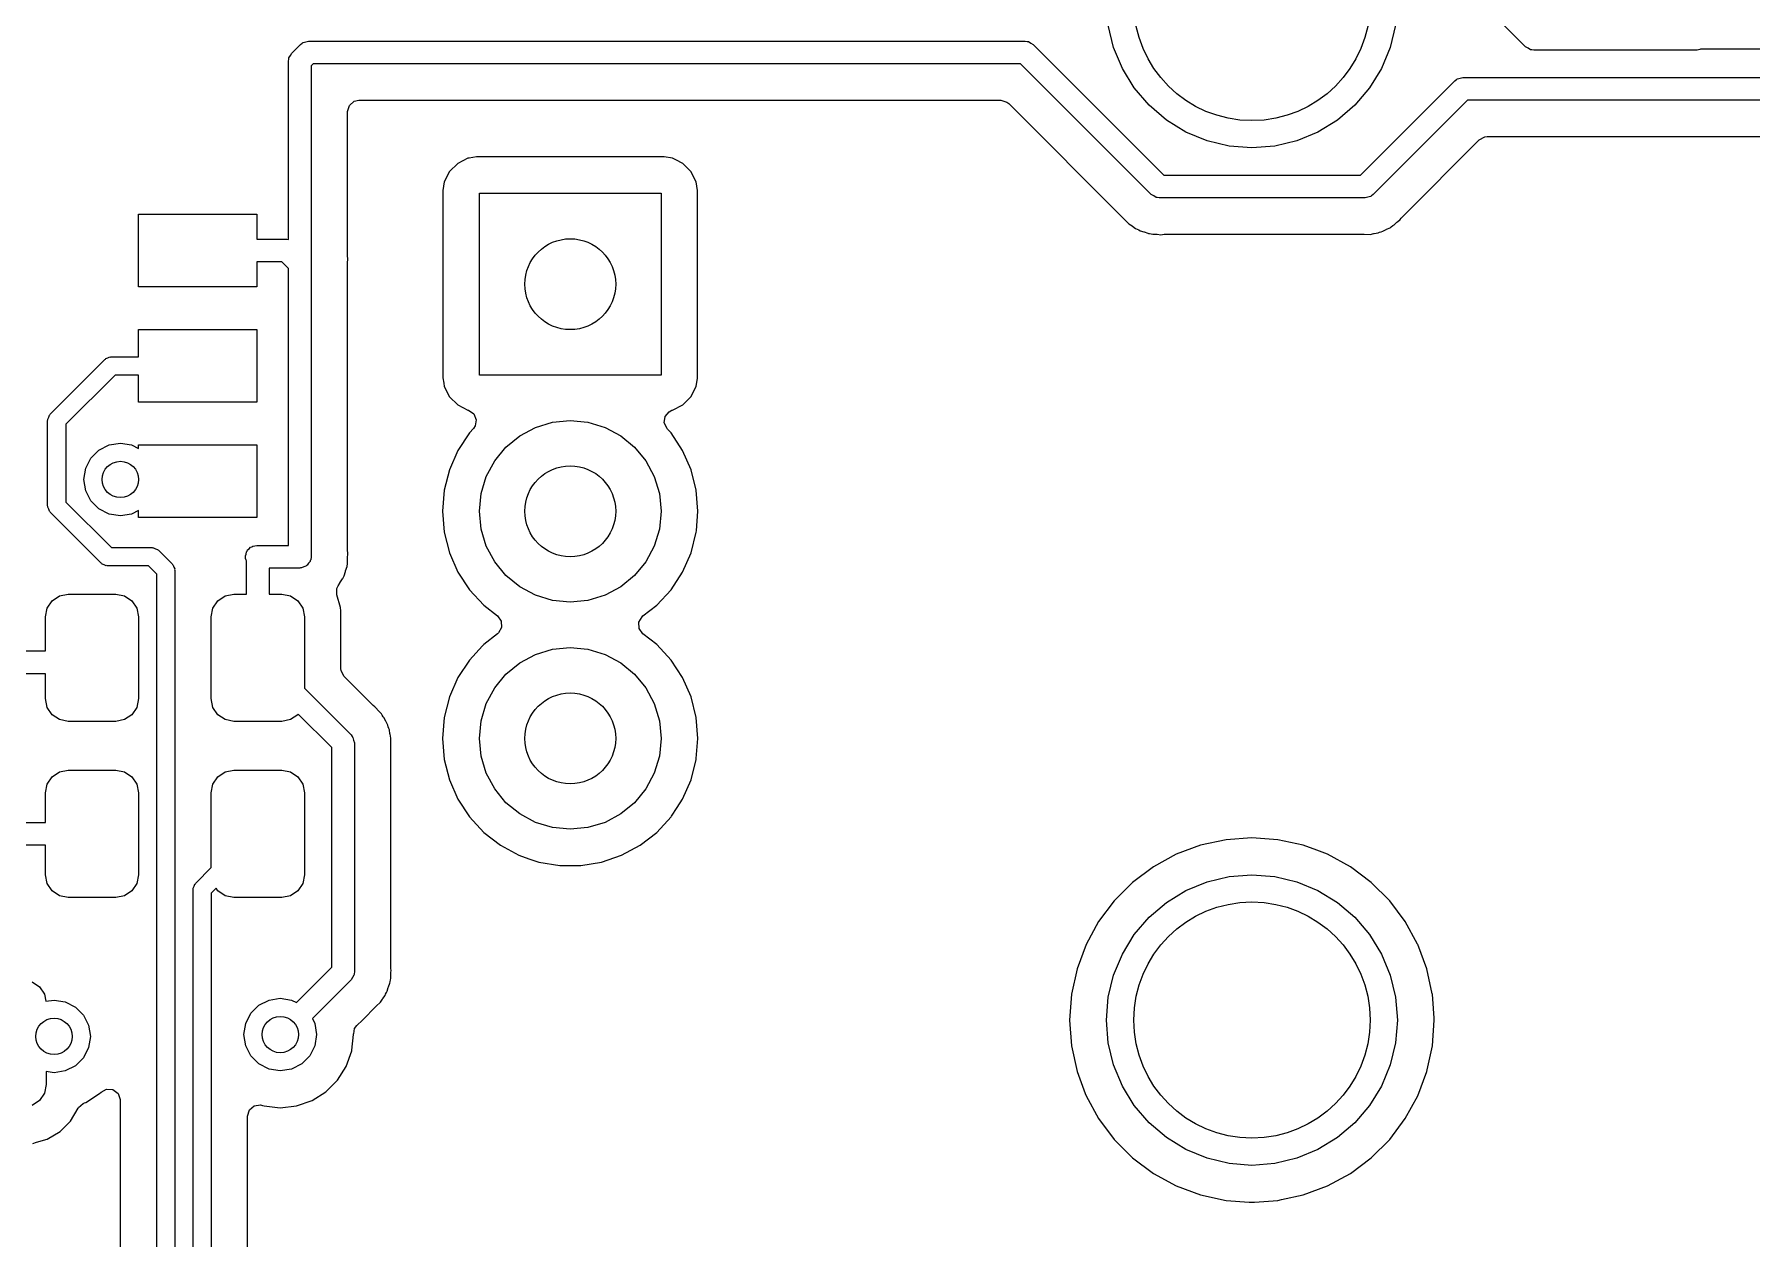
# Model space of a CAD drawing. Extents: x 0.71 to 7.56, y -5.16 to -0.79.
# Drawn here: x 2.14 to 2.884, y -1.654 to -1.132 of the extents above; entities that cross this region are included whole.
import ezdxf

# ---------------------------------------------------------------- set-up
doc = ezdxf.new("R2010")
doc.units = 0
doc.header["$MEASUREMENT"] = 0
doc.layers.add('BLACK', color=7, linetype='CONTINUOUS')

msp = doc.modelspace()

# ---------------------------------------------------------------- linework, layer by layer
at = {"layer": 'BLACK', "linetype": 'CONTINUOUS'}
for p, q in [((2.78589, -1.13734), (2.73963, -1.09108)), ((2.60741, -1.13758), (2.60511, -1.12796)), ((2.72954, -1.12796), (2.72723, -1.13758)), ((2.25144, -1.14002), (2.25518, -1.13628)), ((2.25518, -1.13628), (2.25589, -1.13576)), ((2.25589, -1.13576), (2.256, -1.13562)), ((2.256, -1.13562), (2.2561, -1.13559)), ((2.2561, -1.13559), (2.2563, -1.13544)), ((2.2563, -1.13544), (2.25749, -1.13519)), ((2.25749, -1.13519), (2.25866, -1.13484)), ((2.25866, -1.13484), (2.56911, -1.13484)), ((2.56911, -1.13484), (2.56998, -1.13497)), ((2.56998, -1.13497), (2.57016, -1.13495)), ((2.57016, -1.13495), (2.57025, -1.13501)), ((2.57025, -1.13501), (2.5705, -1.13504)), ((2.5705, -1.13504), (2.57152, -1.1357)), ((2.57152, -1.1357), (2.57259, -1.13628)), ((2.57259, -1.13628), (2.62922, -1.19291)), ((2.6112, -1.14671), (2.60741, -1.13758)), ((2.72723, -1.13758), (2.72345, -1.14671)), ((2.78696, -1.13792), (2.78589, -1.13734)), ((2.78798, -1.13858), (2.78696, -1.13792)), ((2.25, -1.1435), (2.25013, -1.14263)), ((2.25, -1.22078), (2.25, -1.1435)), ((2.25011, -1.14246), (2.25016, -1.14236)), ((2.25013, -1.14263), (2.25011, -1.14246)), ((2.25016, -1.14236), (2.2502, -1.14212)), ((2.2502, -1.14212), (2.25086, -1.14109)), ((2.25086, -1.14109), (2.25144, -1.14002)), ((2.2607, -1.14469), (2.25984, -1.14554)), ((2.25984, -1.14554), (2.25984, -1.35276)), ((2.56707, -1.14469), (2.2607, -1.14469)), ((2.6237, -1.20131), (2.56707, -1.14469)), ((2.78823, -1.13862), (2.78798, -1.13858)), ((2.78832, -1.13867), (2.78823, -1.13862)), ((2.7885, -1.13865), (2.78832, -1.13867)), ((2.78937, -1.13878), (2.7885, -1.13865)), ((2.86021, -1.13878), (2.78937, -1.13878)), ((2.86138, -1.13844), (2.86021, -1.13878)), ((2.86161, -1.13839), (2.86138, -1.13844)), ((3.23773, -1.13839), (2.86161, -1.13839)), ((2.61636, -1.15514), (2.6112, -1.14671)), ((2.7143, -1.19291), (2.75518, -1.15203)), ((2.72345, -1.14671), (2.71828, -1.15514)), ((2.75518, -1.15203), (2.75589, -1.15151)), ((2.75589, -1.15151), (2.756, -1.15137)), ((2.756, -1.15137), (2.7561, -1.15134)), ((2.7561, -1.15134), (2.7563, -1.15119)), ((2.7563, -1.15119), (2.75749, -1.15093)), ((2.75749, -1.15093), (2.75866, -1.15059)), ((2.75866, -1.15059), (3.04528, -1.15059)), ((2.62278, -1.16265), (2.61636, -1.15514)), ((2.71828, -1.15514), (2.71186, -1.16265)), ((2.7607, -1.16043), (2.71982, -1.20131)), ((3.04035, -1.16043), (2.7607, -1.16043)), ((2.27561, -1.16533), (2.27639, -1.1627)), ((2.27561, -1.22823), (2.27561, -1.16533)), ((2.27639, -1.1627), (2.27846, -1.16089)), ((2.27846, -1.16089), (2.28049, -1.16045)), ((2.28049, -1.16045), (2.55852, -1.16045)), ((2.55852, -1.16045), (2.56116, -1.16123)), ((2.56116, -1.16123), (2.56197, -1.16188)), ((2.56197, -1.16188), (2.6123, -1.21221)), ((2.6303, -1.16907), (2.62278, -1.16265)), ((2.71186, -1.16265), (2.70435, -1.16907)), ((2.63872, -1.17424), (2.6303, -1.16907)), ((2.64786, -1.17802), (2.63872, -1.17424)), ((2.69592, -1.17424), (2.68679, -1.17802)), ((2.70435, -1.16907), (2.69592, -1.17424)), ((2.65747, -1.18033), (2.64786, -1.17802)), ((2.66732, -1.1811), (2.65747, -1.18033)), ((2.67718, -1.18033), (2.66732, -1.1811)), ((2.68679, -1.17802), (2.67718, -1.18033)), ((2.73251, -1.21092), (2.7658, -1.17763)), ((2.7658, -1.17763), (2.76822, -1.17631)), ((2.76822, -1.17631), (2.76925, -1.1762)), ((2.76925, -1.1762), (2.93228, -1.1762)), ((2.32329, -1.18787), (2.31976, -1.1914)), ((2.32774, -1.1856), (2.32329, -1.18787)), ((2.32329, -1.18787), (2.32329, -1.18787)), ((2.32329, -1.18787), (2.32329, -1.18787)), ((2.32825, -1.18552), (2.32774, -1.1856)), ((2.33144, -1.18502), (2.32825, -1.18552)), ((2.41266, -1.18502), (2.33144, -1.18502)), ((2.41635, -1.1856), (2.41266, -1.18502)), ((2.41778, -1.18633), (2.41635, -1.1856)), ((2.4208, -1.18787), (2.41778, -1.18633)), ((2.42433, -1.1914), (2.4208, -1.18787)), ((2.4208, -1.18787), (2.4208, -1.18787)), ((2.4208, -1.18787), (2.4208, -1.18787)), ((2.31749, -1.19585), (2.31691, -1.19955)), ((2.31976, -1.1914), (2.31749, -1.19585)), ((2.31976, -1.1914), (2.31976, -1.1914)), ((2.4266, -1.19585), (2.42433, -1.1914)), ((2.42433, -1.1914), (2.42433, -1.1914)), ((2.42433, -1.1914), (2.42433, -1.1914)), ((2.42719, -1.19955), (2.4266, -1.19585)), ((2.62922, -1.19291), (2.7143, -1.19291)), ((2.31691, -1.19955), (2.31691, -1.28077)), ((2.33268, -1.27953), (2.33268, -1.20079)), ((2.33268, -1.20079), (2.41142, -1.20079)), ((2.41142, -1.20079), (2.41142, -1.27953)), ((2.42719, -1.28077), (2.42719, -1.19955)), ((2.62477, -1.2019), (2.6237, -1.20131)), ((2.6258, -1.20256), (2.62477, -1.2019)), ((2.62604, -1.20259), (2.6258, -1.20256)), ((2.62614, -1.20264), (2.62604, -1.20259)), ((2.62631, -1.20263), (2.62614, -1.20264)), ((2.62718, -1.20276), (2.62631, -1.20263)), ((2.71634, -1.20276), (2.62718, -1.20276)), ((2.71751, -1.20241), (2.71634, -1.20276)), ((2.7187, -1.20215), (2.71751, -1.20241)), ((2.7189, -1.202), (2.7187, -1.20215)), ((2.719, -1.20197), (2.7189, -1.202)), ((2.71911, -1.20184), (2.719, -1.20197)), ((2.71982, -1.20131), (2.71911, -1.20184)), ((2.18504, -1.24134), (2.18504, -1.20984)), ((2.18504, -1.20984), (2.23622, -1.20984)), ((2.23622, -1.20984), (2.23622, -1.22067)), ((2.6123, -1.21221), (2.614, -1.21403)), ((2.73031, -1.21313), (2.7316, -1.21209)), ((2.7316, -1.21209), (2.73198, -1.21155)), ((2.73198, -1.21155), (2.73251, -1.21092)), ((2.614, -1.21403), (2.61542, -1.2149)), ((2.61542, -1.2149), (2.61563, -1.21504)), ((2.61563, -1.21504), (2.61695, -1.21604)), ((2.61695, -1.21604), (2.61756, -1.21628)), ((2.61756, -1.21628), (2.6183, -1.21665)), ((2.6183, -1.21665), (2.61886, -1.21699)), ((2.61886, -1.21699), (2.61886, -1.21699)), ((2.61886, -1.21699), (2.61886, -1.21699)), ((2.61886, -1.21699), (2.62046, -1.21744)), ((2.62046, -1.21744), (2.6207, -1.21752)), ((2.6207, -1.21752), (2.62224, -1.21812)), ((2.62224, -1.21812), (2.62246, -1.21815)), ((2.62246, -1.21815), (2.62289, -1.21819)), ((2.62289, -1.21819), (2.62371, -1.21835)), ((2.62371, -1.21835), (2.62434, -1.21852)), ((2.62434, -1.21852), (2.626, -1.21852)), ((2.626, -1.21852), (2.62625, -1.21854)), ((2.62625, -1.21854), (2.6279, -1.21871)), ((2.6279, -1.21871), (2.62854, -1.21859)), ((2.62854, -1.21859), (2.62937, -1.21852)), ((2.62937, -1.21852), (2.71598, -1.21852)), ((2.71598, -1.21852), (2.71847, -1.21861)), ((2.71847, -1.21861), (2.72009, -1.21822)), ((2.72009, -1.21822), (2.72033, -1.21817)), ((2.72033, -1.21817), (2.72197, -1.21794)), ((2.72197, -1.21794), (2.72257, -1.21768)), ((2.72257, -1.21768), (2.72336, -1.21742)), ((2.72336, -1.21742), (2.724, -1.21726)), ((2.724, -1.21726), (2.72545, -1.21645)), ((2.72545, -1.21645), (2.72567, -1.21634)), ((2.72567, -1.21634), (2.72719, -1.21568)), ((2.72719, -1.21568), (2.7277, -1.21526)), ((2.7277, -1.21526), (2.72839, -1.2148)), ((2.72839, -1.2148), (2.72896, -1.21447)), ((2.72896, -1.21447), (2.73013, -1.2133)), ((2.73013, -1.2133), (2.73031, -1.21313)), ((2.23622, -1.22067), (2.24921, -1.22067)), ((2.24921, -1.22067), (2.25, -1.22078)), ((2.24717, -1.23051), (2.23622, -1.23051)), ((2.23622, -1.23051), (2.23622, -1.24134)), ((2.25, -1.23334), (2.24717, -1.23051)), ((2.25, -1.35276), (2.25, -1.23334)), ((2.27568, -1.22883), (2.27561, -1.22823)), ((2.27561, -1.23165), (2.27563, -1.23105)), ((2.27561, -1.35564), (2.27561, -1.23165)), ((2.27563, -1.23105), (2.2757, -1.22916)), ((2.2757, -1.22916), (2.27566, -1.22883)), ((2.27566, -1.22883), (2.27568, -1.22883)), ((2.2757, -1.22916), (2.2757, -1.22916)), ((2.2757, -1.22916), (2.2757, -1.22916)), ((2.23622, -1.24134), (2.18504, -1.24134)), ((2.18504, -1.27165), (2.18504, -1.25984)), ((2.18504, -1.25984), (2.23622, -1.25984)), ((2.23622, -1.25984), (2.23622, -1.29134)), ((2.17179, -1.27212), (2.17261, -1.2717)), ((2.17261, -1.2717), (2.17293, -1.27175)), ((2.17293, -1.27175), (2.17323, -1.27165)), ((2.17323, -1.27165), (2.18504, -1.27165)), ((2.14682, -1.29643), (2.17044, -1.27281)), ((2.17044, -1.27281), (2.17073, -1.27266)), ((2.17073, -1.27266), (2.17091, -1.27241)), ((2.17091, -1.27241), (2.17179, -1.27212)), ((2.17486, -1.27953), (2.15354, -1.30084)), ((2.18504, -1.27953), (2.17486, -1.27953)), ((2.18504, -1.29134), (2.18504, -1.27953)), ((2.31691, -1.28077), (2.31726, -1.28299)), ((2.31726, -1.28299), (2.31749, -1.28446)), ((2.31749, -1.28446), (2.31976, -1.28891)), ((2.41142, -1.27953), (2.33268, -1.27953)), ((2.42433, -1.28891), (2.4266, -1.28446)), ((2.4266, -1.28446), (2.42717, -1.28086)), ((2.4266, -1.28446), (2.4266, -1.28446)), ((2.4266, -1.28446), (2.4266, -1.28446)), ((2.42717, -1.28086), (2.42719, -1.28077)), ((2.23622, -1.29134), (2.18504, -1.29134)), ((2.31976, -1.28891), (2.31976, -1.28891)), ((2.31976, -1.28891), (2.31976, -1.28891)), ((2.31976, -1.28891), (2.32329, -1.29244)), ((2.32329, -1.29244), (2.32329, -1.29244)), ((2.32329, -1.29244), (2.32329, -1.29244)), ((2.32329, -1.29244), (2.32774, -1.29471)), ((2.41635, -1.29471), (2.4208, -1.29244)), ((2.4208, -1.29244), (2.42433, -1.28891)), ((2.14567, -1.29921), (2.14577, -1.29891)), ((2.14567, -1.33622), (2.14567, -1.29921)), ((2.14572, -1.2986), (2.14614, -1.29778)), ((2.14577, -1.29891), (2.14572, -1.2986)), ((2.14614, -1.29778), (2.14642, -1.2969)), ((2.14642, -1.2969), (2.14668, -1.29671)), ((2.14668, -1.29671), (2.14682, -1.29643)), ((2.15354, -1.30084), (2.15354, -1.33459)), ((2.32774, -1.29471), (2.32774, -1.29471)), ((2.32774, -1.29471), (2.32801, -1.2948)), ((2.32801, -1.2948), (2.33028, -1.29635)), ((2.33088, -1.30159), (2.33009, -1.30275)), ((2.33028, -1.29635), (2.33135, -1.29888)), ((2.33135, -1.29888), (2.33088, -1.30159)), ((2.35698, -1.30221), (2.36437, -1.29997)), ((2.36437, -1.29997), (2.37205, -1.29921)), ((2.37205, -1.29921), (2.37973, -1.29997)), ((2.37973, -1.29997), (2.38711, -1.30221)), ((2.41278, -1.30028), (2.41309, -1.29755)), ((2.414, -1.30275), (2.41278, -1.30028)), ((2.41309, -1.29755), (2.41483, -1.29541)), ((2.41483, -1.29541), (2.41608, -1.2948)), ((2.41608, -1.2948), (2.41635, -1.29471)), ((2.41635, -1.29471), (2.41635, -1.29471)), ((2.1723, -1.30983), (2.17717, -1.30906)), ((2.17717, -1.30906), (2.18203, -1.30983)), ((2.32839, -1.3046), (2.32339, -1.31225)), ((2.33009, -1.30275), (2.32839, -1.3046)), ((2.34421, -1.31074), (2.35017, -1.30585)), ((2.35017, -1.30585), (2.35698, -1.30221)), ((2.38711, -1.30221), (2.39392, -1.30585)), ((2.39392, -1.30585), (2.39989, -1.31074)), ((2.41424, -1.30301), (2.414, -1.30275)), ((2.41571, -1.3046), (2.41424, -1.30301)), ((2.42071, -1.31225), (2.41571, -1.3046)), ((2.41571, -1.3046), (2.41571, -1.3046)), ((2.16219, -1.31994), (2.16442, -1.31555)), ((2.16442, -1.31555), (2.16791, -1.31206)), ((2.16791, -1.31206), (2.1723, -1.30983)), ((2.18203, -1.30983), (2.18504, -1.31136)), ((2.18504, -1.31136), (2.18504, -1.30984)), ((2.18504, -1.30984), (2.23622, -1.30984)), ((2.23622, -1.30984), (2.23622, -1.34134)), ((2.32339, -1.31225), (2.31972, -1.32062)), ((2.33931, -1.31671), (2.34421, -1.31074)), ((2.39989, -1.31074), (2.40478, -1.31671)), ((2.42438, -1.32062), (2.42071, -1.31225)), ((2.16142, -1.3248), (2.16219, -1.31994)), ((2.31972, -1.32062), (2.31748, -1.32948)), ((2.33343, -1.3309), (2.33567, -1.32352)), ((2.33567, -1.32352), (2.33931, -1.31671)), ((2.40478, -1.31671), (2.40842, -1.32352)), ((2.40842, -1.32352), (2.41066, -1.3309)), ((2.42662, -1.32948), (2.42438, -1.32062)), ((2.16219, -1.32967), (2.16142, -1.3248)), ((2.16442, -1.33406), (2.16219, -1.32967)), ((2.31747, -1.32948), (2.31672, -1.33858)), ((2.31748, -1.32948), (2.31747, -1.32948)), ((2.33268, -1.33858), (2.33343, -1.3309)), ((2.41066, -1.3309), (2.41142, -1.33858)), ((2.42737, -1.33858), (2.42662, -1.32948)), ((2.42662, -1.32948), (2.42662, -1.32948)), ((2.14577, -1.33652), (2.14567, -1.33622)), ((2.14572, -1.33683), (2.14577, -1.33652)), ((2.14614, -1.33766), (2.14572, -1.33683)), ((2.14642, -1.33853), (2.14614, -1.33766)), ((2.14668, -1.33872), (2.14642, -1.33853)), ((2.14682, -1.339), (2.14668, -1.33872)), ((2.15354, -1.33459), (2.17329, -1.35433)), ((2.16791, -1.33754), (2.16442, -1.33406)), ((2.1723, -1.33978), (2.16791, -1.33754)), ((2.18504, -1.33825), (2.18203, -1.33978)), ((2.18504, -1.34134), (2.18504, -1.33825)), ((2.31672, -1.33858), (2.31672, -1.33858)), ((2.31672, -1.33858), (2.31747, -1.34769)), ((2.33343, -1.34626), (2.33268, -1.33858)), ((2.41142, -1.33858), (2.41066, -1.34626)), ((2.42668, -1.34698), (2.42737, -1.33858)), ((2.42737, -1.33858), (2.42737, -1.33858)), ((2.16887, -1.36105), (2.14682, -1.339)), ((2.17717, -1.34055), (2.1723, -1.33978)), ((2.18203, -1.33978), (2.17717, -1.34055)), ((2.23622, -1.34134), (2.18504, -1.34134)), ((2.33567, -1.35365), (2.33343, -1.34626)), ((2.41066, -1.34626), (2.40842, -1.35365)), ((2.23407, -1.35398), (2.2345, -1.35366)), ((2.2345, -1.35366), (2.23538, -1.35359)), ((2.23538, -1.35359), (2.23622, -1.35335)), ((2.23622, -1.35335), (2.25, -1.35335)), ((2.25, -1.35335), (2.25, -1.35276)), ((2.25984, -1.35276), (2.25984, -1.35827)), ((2.31747, -1.34769), (2.31748, -1.34769)), ((2.31748, -1.34769), (2.31972, -1.35655)), ((2.33931, -1.36046), (2.33567, -1.35365)), ((2.40842, -1.35365), (2.40478, -1.36046)), ((2.42438, -1.35655), (2.42662, -1.34769)), ((2.42662, -1.34769), (2.42668, -1.34698)), ((2.16915, -1.3612), (2.16887, -1.36105)), ((2.16934, -1.36145), (2.16915, -1.3612)), ((2.17329, -1.35433), (2.19094, -1.35433)), ((2.19094, -1.35433), (2.19125, -1.35443)), ((2.19125, -1.35443), (2.19156, -1.35438)), ((2.19156, -1.35438), (2.19238, -1.3548)), ((2.19238, -1.3548), (2.19326, -1.35508)), ((2.19326, -1.35508), (2.19345, -1.35534)), ((2.19345, -1.35534), (2.19373, -1.35548)), ((2.19373, -1.35548), (2.19963, -1.36139)), ((2.23131, -1.35792), (2.23162, -1.35709)), ((2.23143, -1.35844), (2.23131, -1.35792)), ((2.23135, -1.35897), (2.23143, -1.35844)), ((2.23171, -1.35977), (2.23135, -1.35897)), ((2.23162, -1.35709), (2.23174, -1.35622)), ((2.23179, -1.36012), (2.23171, -1.35977)), ((2.23174, -1.35622), (2.23209, -1.35582)), ((2.23179, -1.37451), (2.23179, -1.36012)), ((2.23209, -1.35582), (2.23228, -1.35532)), ((2.23228, -1.35532), (2.23298, -1.35479)), ((2.23298, -1.35479), (2.23356, -1.35413)), ((2.23356, -1.35413), (2.23407, -1.35398)), ((2.25871, -1.3611), (2.25814, -1.36199)), ((2.2594, -1.36031), (2.25871, -1.3611)), ((2.25945, -1.35996), (2.2594, -1.36031)), ((2.25964, -1.35965), (2.25945, -1.35996)), ((2.25984, -1.35827), (2.25964, -1.35965)), ((2.27555, -1.36132), (2.27561, -1.36111)), ((2.27571, -1.35663), (2.27561, -1.35564)), ((2.27561, -1.35906), (2.27562, -1.35889)), ((2.27561, -1.36111), (2.27561, -1.35906)), ((2.27562, -1.35889), (2.27576, -1.35684)), ((2.27576, -1.35684), (2.27571, -1.35663)), ((2.27576, -1.35684), (2.27576, -1.35684)), ((2.31972, -1.35655), (2.32339, -1.36492)), ((2.34421, -1.36642), (2.33931, -1.36046)), ((2.40478, -1.36046), (2.39989, -1.36642)), ((2.42071, -1.36492), (2.42438, -1.35655)), ((2.17022, -1.36174), (2.16934, -1.36145)), ((2.17104, -1.36216), (2.17022, -1.36174)), ((2.17135, -1.36211), (2.17104, -1.36216)), ((2.17166, -1.3622), (2.17135, -1.36211)), ((2.18931, -1.3622), (2.17166, -1.3622)), ((2.19291, -1.3658), (2.18931, -1.3622)), ((2.19291, -1.69944), (2.19291, -1.3658)), ((2.19963, -1.36139), (2.19978, -1.36167)), ((2.19978, -1.36167), (2.20004, -1.36186)), ((2.20004, -1.36186), (2.20032, -1.36274)), ((2.20032, -1.36274), (2.20074, -1.36356)), ((2.20074, -1.36356), (2.20069, -1.36387)), ((2.20069, -1.36387), (2.20079, -1.36417)), ((2.20079, -1.36417), (2.20079, -1.69781)), ((2.25492, -1.36319), (2.24163, -1.36319)), ((2.24163, -1.36319), (2.24163, -1.37451)), ((2.25527, -1.36309), (2.25492, -1.36319)), ((2.25562, -1.36314), (2.25527, -1.36309)), ((2.25658, -1.3627), (2.25562, -1.36314)), ((2.25758, -1.36241), (2.25658, -1.3627)), ((2.25782, -1.36214), (2.25758, -1.36241)), ((2.25814, -1.36199), (2.25782, -1.36214)), ((2.27228, -1.36955), (2.27346, -1.36788)), ((2.27346, -1.36788), (2.27354, -1.36767)), ((2.27354, -1.36767), (2.27396, -1.36677)), ((2.27396, -1.36677), (2.27408, -1.36659)), ((2.27408, -1.36659), (2.27463, -1.36461)), ((2.27463, -1.36461), (2.27468, -1.36445)), ((2.27468, -1.36445), (2.27537, -1.36252)), ((2.27537, -1.36252), (2.27538, -1.3623)), ((2.27537, -1.36252), (2.27537, -1.36252)), ((2.27537, -1.36252), (2.27537, -1.36252)), ((2.27538, -1.3623), (2.27555, -1.36132)), ((2.32339, -1.36492), (2.32839, -1.37256)), ((2.35017, -1.37132), (2.34421, -1.36642)), ((2.39989, -1.36642), (2.39392, -1.37132)), ((2.41571, -1.37257), (2.42071, -1.36492)), ((2.14757, -1.37739), (2.15076, -1.37526)), ((2.15076, -1.37526), (2.15453, -1.37451)), ((2.15453, -1.37451), (2.1752, -1.37451)), ((2.1752, -1.37451), (2.17896, -1.37526)), ((2.17896, -1.37526), (2.18216, -1.37739)), ((2.21942, -1.37739), (2.22261, -1.37526)), ((2.22261, -1.37526), (2.22638, -1.37451)), ((2.22638, -1.37451), (2.23179, -1.37451)), ((2.24163, -1.37451), (2.24705, -1.37451)), ((2.24705, -1.37451), (2.25081, -1.37526)), ((2.25081, -1.37526), (2.25401, -1.37739)), ((2.27094, -1.37479), (2.27095, -1.37204)), ((2.27254, -1.38031), (2.27094, -1.37479)), ((2.27095, -1.37204), (2.27146, -1.3709)), ((2.27146, -1.3709), (2.27219, -1.36969)), ((2.27219, -1.36969), (2.27228, -1.36955)), ((2.32839, -1.37256), (2.32839, -1.37257)), ((2.32839, -1.37257), (2.32839, -1.37257)), ((2.32839, -1.37257), (2.33458, -1.37929)), ((2.35698, -1.37496), (2.35017, -1.37132)), ((2.36437, -1.3772), (2.35698, -1.37496)), ((2.38711, -1.37496), (2.37973, -1.3772)), ((2.39392, -1.37132), (2.38711, -1.37496)), ((2.40952, -1.37929), (2.41571, -1.37257)), ((2.14469, -1.38435), (2.14543, -1.38058)), ((2.14543, -1.38058), (2.14757, -1.37739)), ((2.18216, -1.37739), (2.18429, -1.38058)), ((2.18429, -1.38058), (2.18504, -1.38435)), ((2.21654, -1.38435), (2.21728, -1.38058)), ((2.21728, -1.38058), (2.21942, -1.37739)), ((2.25401, -1.37739), (2.25614, -1.38058)), ((2.25614, -1.38058), (2.25689, -1.38435)), ((2.27266, -1.38176), (2.27254, -1.38031)), ((2.27254, -1.38031), (2.27254, -1.38031)), ((2.27266, -1.40673), (2.27266, -1.38176)), ((2.33458, -1.37929), (2.33458, -1.37929)), ((2.33458, -1.37929), (2.33458, -1.37929)), ((2.33458, -1.37929), (2.34056, -1.38394)), ((2.37205, -1.37795), (2.36437, -1.3772)), ((2.37973, -1.3772), (2.37205, -1.37795)), ((2.40354, -1.38394), (2.40952, -1.37929)), ((2.14469, -1.39911), (2.14469, -1.38435)), ((2.18504, -1.38435), (2.18504, -1.41978)), ((2.21654, -1.41978), (2.21654, -1.38435)), ((2.25689, -1.38435), (2.25689, -1.41528)), ((2.34056, -1.38394), (2.34216, -1.38618)), ((2.34231, -1.38892), (2.34094, -1.39131)), ((2.34216, -1.38618), (2.34231, -1.38892)), ((2.40179, -1.38667), (2.40315, -1.38428)), ((2.40193, -1.38942), (2.40179, -1.38667)), ((2.40354, -1.39165), (2.40193, -1.38942)), ((2.40315, -1.38428), (2.40354, -1.38394)), ((2.33402, -1.3969), (2.32839, -1.40303)), ((2.33458, -1.3963), (2.33402, -1.3969)), ((2.34056, -1.39165), (2.33458, -1.3963)), ((2.33458, -1.3963), (2.33458, -1.3963)), ((2.33458, -1.3963), (2.33458, -1.3963)), ((2.33458, -1.3963), (2.33458, -1.3963)), ((2.34094, -1.39131), (2.34056, -1.39165)), ((2.35698, -1.40063), (2.36437, -1.39839)), ((2.36437, -1.39839), (2.37205, -1.39764)), ((2.37205, -1.39764), (2.37973, -1.39839)), ((2.37973, -1.39839), (2.38711, -1.40063)), ((2.40952, -1.3963), (2.40354, -1.39165)), ((2.41571, -1.40303), (2.40952, -1.3963)), ((2.12303, -1.39911), (2.14469, -1.39911)), ((2.32839, -1.40303), (2.32339, -1.41068)), ((2.34421, -1.40917), (2.35017, -1.40427)), ((2.35017, -1.40427), (2.35698, -1.40063)), ((2.38711, -1.40063), (2.39392, -1.40427)), ((2.39392, -1.40427), (2.39989, -1.40917)), ((2.42071, -1.41068), (2.41571, -1.40303)), ((2.41571, -1.40303), (2.41571, -1.40303)), ((2.41571, -1.40303), (2.41571, -1.40303)), ((2.14469, -1.40896), (2.12303, -1.40896)), ((2.14469, -1.41978), (2.14469, -1.40896)), ((2.27277, -1.40777), (2.27266, -1.40673)), ((2.27409, -1.41018), (2.27277, -1.40777)), ((2.2867, -1.4228), (2.27409, -1.41018)), ((2.32339, -1.41068), (2.31972, -1.41904)), ((2.33931, -1.41514), (2.34421, -1.40917)), ((2.39989, -1.40917), (2.40478, -1.41514)), ((2.42438, -1.41904), (2.42071, -1.41068)), ((2.14543, -1.42355), (2.14469, -1.41978)), ((2.18504, -1.41978), (2.18429, -1.42355)), ((2.21728, -1.42355), (2.21654, -1.41978)), ((2.25689, -1.41528), (2.2771, -1.4355)), ((2.31972, -1.41904), (2.31748, -1.4279)), ((2.33567, -1.42194), (2.33931, -1.41514)), ((2.40478, -1.41514), (2.40842, -1.42194)), ((2.42662, -1.4279), (2.42438, -1.41904)), ((2.14757, -1.42674), (2.14543, -1.42355)), ((2.15076, -1.42888), (2.14757, -1.42674)), ((2.18216, -1.42674), (2.17896, -1.42888)), ((2.18429, -1.42355), (2.18216, -1.42674)), ((2.21942, -1.42674), (2.21728, -1.42355)), ((2.22261, -1.42888), (2.21942, -1.42674)), ((2.25401, -1.42674), (2.25081, -1.42888)), ((2.25418, -1.42649), (2.25401, -1.42674)), ((2.2687, -1.44101), (2.25418, -1.42649)), ((2.28734, -1.42334), (2.2867, -1.4228)), ((2.28788, -1.42371), (2.28734, -1.42334)), ((2.28892, -1.425), (2.28788, -1.42371)), ((2.28909, -1.42519), (2.28892, -1.425)), ((2.29026, -1.42636), (2.28909, -1.42519)), ((2.29058, -1.42693), (2.29026, -1.42636)), ((2.29105, -1.42762), (2.29058, -1.42693)), ((2.29147, -1.42813), (2.29105, -1.42762)), ((2.29213, -1.42965), (2.29147, -1.42813)), ((2.31747, -1.4279), (2.31672, -1.43701)), ((2.31748, -1.4279), (2.31747, -1.4279)), ((2.33343, -1.42933), (2.33567, -1.42194)), ((2.40842, -1.42194), (2.41066, -1.42933)), ((2.42737, -1.43701), (2.42662, -1.4279)), ((2.42662, -1.4279), (2.42662, -1.4279)), ((2.15453, -1.42963), (2.15076, -1.42888)), ((2.1752, -1.42963), (2.15453, -1.42963)), ((2.17896, -1.42888), (2.1752, -1.42963)), ((2.22638, -1.42963), (2.22261, -1.42888)), ((2.24705, -1.42963), (2.22638, -1.42963)), ((2.25081, -1.42888), (2.24705, -1.42963)), ((2.2771, -1.4355), (2.27763, -1.4362)), ((2.29224, -1.42987), (2.29213, -1.42965)), ((2.29269, -1.43068), (2.29224, -1.42987)), ((2.29305, -1.43132), (2.29269, -1.43068)), ((2.2932, -1.43195), (2.29305, -1.43132)), ((2.29347, -1.43274), (2.2932, -1.43195)), ((2.29372, -1.43331), (2.29347, -1.43274)), ((2.29373, -1.43334), (2.29372, -1.43331)), ((2.29396, -1.43499), (2.29373, -1.43334)), ((2.294, -1.43523), (2.29396, -1.43499)), ((2.2944, -1.43684), (2.294, -1.43523)), ((2.33268, -1.43701), (2.33343, -1.42933)), ((2.41066, -1.42933), (2.41142, -1.43701)), ((2.2687, -1.53615), (2.2687, -1.44101)), ((2.27763, -1.4362), (2.27776, -1.43632)), ((2.27776, -1.43632), (2.27779, -1.43642)), ((2.27779, -1.43642), (2.27794, -1.43662)), ((2.27794, -1.43662), (2.2782, -1.43781)), ((2.2782, -1.43781), (2.27854, -1.43898)), ((2.27854, -1.43898), (2.27854, -1.53819)), ((2.29431, -1.43933), (2.29434, -1.4384)), ((2.29431, -1.536), (2.29431, -1.43933)), ((2.29434, -1.4384), (2.29439, -1.43701)), ((2.29439, -1.43701), (2.2944, -1.43684)), ((2.31672, -1.43701), (2.31672, -1.43701)), ((2.31672, -1.43701), (2.31747, -1.44611)), ((2.33343, -1.44469), (2.33268, -1.43701)), ((2.41142, -1.43701), (2.41066, -1.44469)), ((2.42665, -1.44571), (2.42737, -1.43701)), ((2.42737, -1.43701), (2.42737, -1.43701)), ((2.31747, -1.44611), (2.31748, -1.44611)), ((2.31748, -1.44611), (2.31972, -1.45497)), ((2.33567, -1.45207), (2.33343, -1.44469)), ((2.41066, -1.44469), (2.40842, -1.45207)), ((2.42438, -1.45497), (2.42662, -1.44611)), ((2.42662, -1.44611), (2.42665, -1.44571)), ((2.14469, -1.46063), (2.14543, -1.45686)), ((2.14543, -1.45686), (2.14757, -1.45367)), ((2.14757, -1.45367), (2.15076, -1.45154)), ((2.15076, -1.45154), (2.15453, -1.45079)), ((2.15453, -1.45079), (2.1752, -1.45079)), ((2.1752, -1.45079), (2.17896, -1.45154)), ((2.17896, -1.45154), (2.18216, -1.45367)), ((2.18216, -1.45367), (2.18429, -1.45686)), ((2.18429, -1.45686), (2.18504, -1.46063)), ((2.21654, -1.46063), (2.21728, -1.45686)), ((2.21728, -1.45686), (2.21942, -1.45367)), ((2.21942, -1.45367), (2.22261, -1.45154)), ((2.22261, -1.45154), (2.22638, -1.45079)), ((2.22638, -1.45079), (2.24705, -1.45079)), ((2.24705, -1.45079), (2.25081, -1.45154)), ((2.25081, -1.45154), (2.25401, -1.45367)), ((2.25401, -1.45367), (2.25614, -1.45686)), ((2.25614, -1.45686), (2.25689, -1.46063)), ((2.31972, -1.45497), (2.32339, -1.46334)), ((2.33931, -1.45888), (2.33567, -1.45207)), ((2.40842, -1.45207), (2.40478, -1.45888)), ((2.42071, -1.46334), (2.42438, -1.45497)), ((2.14469, -1.47343), (2.14469, -1.46063)), ((2.18504, -1.46063), (2.18504, -1.49606)), ((2.21654, -1.49296), (2.21654, -1.46063)), ((2.25689, -1.46063), (2.25689, -1.49606)), ((2.32339, -1.46334), (2.32839, -1.47099)), ((2.34421, -1.46485), (2.33931, -1.45888)), ((2.35017, -1.46974), (2.34421, -1.46485)), ((2.39989, -1.46485), (2.39392, -1.46974)), ((2.40478, -1.45888), (2.39989, -1.46485)), ((2.41836, -1.46694), (2.42071, -1.46334)), ((2.32839, -1.47099), (2.32839, -1.47099)), ((2.32839, -1.47099), (2.32839, -1.47099)), ((2.32839, -1.47099), (2.33458, -1.47771)), ((2.35698, -1.47338), (2.35017, -1.46974)), ((2.39392, -1.46974), (2.38711, -1.47338)), ((2.40952, -1.47771), (2.41571, -1.47099)), ((2.41571, -1.47099), (2.41592, -1.47066)), ((2.41592, -1.47066), (2.41836, -1.46694)), ((2.12303, -1.47343), (2.14469, -1.47343)), ((2.33458, -1.47771), (2.33458, -1.47771)), ((2.33458, -1.47771), (2.33458, -1.47771)), ((2.33458, -1.47771), (2.34179, -1.48333)), ((2.36437, -1.47562), (2.35698, -1.47338)), ((2.37205, -1.47638), (2.36437, -1.47562)), ((2.37973, -1.47562), (2.37205, -1.47638)), ((2.38711, -1.47338), (2.37973, -1.47562)), ((2.40231, -1.48333), (2.40952, -1.47771)), ((2.66732, -1.48009), (2.65609, -1.4809)), ((2.67856, -1.4809), (2.66732, -1.48009)), ((2.66732, -1.48009), (2.66732, -1.48009)), ((2.14469, -1.48327), (2.12303, -1.48327)), ((2.14469, -1.49606), (2.14469, -1.48327)), ((2.34179, -1.48333), (2.34179, -1.48333)), ((2.34179, -1.48333), (2.34179, -1.48333)), ((2.34179, -1.48333), (2.34982, -1.48767)), ((2.34982, -1.48767), (2.35413, -1.48915)), ((2.38563, -1.49064), (2.39427, -1.48767)), ((2.39427, -1.48767), (2.40231, -1.48333)), ((2.63452, -1.48723), (2.62463, -1.49263)), ((2.64508, -1.48329), (2.63452, -1.48723)), ((2.65609, -1.4809), (2.64508, -1.48329)), ((2.68957, -1.48329), (2.67856, -1.4809)), ((2.69548, -1.4855), (2.68957, -1.48329)), ((2.68957, -1.48329), (2.68957, -1.48329)), ((2.68957, -1.48329), (2.68957, -1.48329)), ((2.70012, -1.48723), (2.69548, -1.4855)), ((2.71001, -1.49263), (2.70012, -1.48723)), ((2.70012, -1.48723), (2.70012, -1.48723)), ((2.20981, -1.49968), (2.21654, -1.49296)), ((2.35413, -1.48915), (2.35847, -1.49064)), ((2.35847, -1.49064), (2.35847, -1.49064)), ((2.35847, -1.49064), (2.35847, -1.49064)), ((2.35847, -1.49064), (2.36748, -1.49215)), ((2.36748, -1.49215), (2.36748, -1.49215)), ((2.36748, -1.49215), (2.37662, -1.49215)), ((2.37662, -1.49215), (2.38563, -1.49064)), ((2.37662, -1.49215), (2.37662, -1.49215)), ((2.62463, -1.49263), (2.61561, -1.49938)), ((2.62463, -1.49263), (2.62463, -1.49263)), ((2.71903, -1.49938), (2.71001, -1.49263)), ((2.71001, -1.49263), (2.71001, -1.49263)), ((2.14543, -1.49983), (2.14469, -1.49606)), ((2.14757, -1.50302), (2.14543, -1.49983)), ((2.18429, -1.49983), (2.18216, -1.50302)), ((2.18504, -1.49606), (2.18429, -1.49983)), ((2.20866, -1.50246), (2.20876, -1.50216)), ((2.20866, -1.69291), (2.20866, -1.50246)), ((2.20871, -1.50184), (2.20913, -1.50102)), ((2.20876, -1.50216), (2.20871, -1.50184)), ((2.20913, -1.50102), (2.20941, -1.50015)), ((2.20941, -1.50015), (2.20967, -1.49996)), ((2.20967, -1.49996), (2.20981, -1.49968)), ((2.21869, -1.50194), (2.21654, -1.50409)), ((2.21942, -1.50302), (2.21869, -1.50194)), ((2.25614, -1.49983), (2.25401, -1.50302)), ((2.25689, -1.49606), (2.25614, -1.49983)), ((2.61561, -1.49938), (2.60765, -1.50735)), ((2.61561, -1.49938), (2.61561, -1.49938)), ((2.63872, -1.50293), (2.64786, -1.49915)), ((2.64786, -1.49915), (2.65747, -1.49684)), ((2.65747, -1.49684), (2.66732, -1.49606)), ((2.66732, -1.49606), (2.67718, -1.49684)), ((2.67718, -1.49684), (2.68679, -1.49915)), ((2.68679, -1.49915), (2.69592, -1.50293)), ((2.727, -1.50735), (2.71903, -1.49938)), ((2.71903, -1.49938), (2.71903, -1.49938)), ((2.15076, -1.50516), (2.14757, -1.50302)), ((2.15453, -1.50591), (2.15076, -1.50516)), ((2.1752, -1.50591), (2.15453, -1.50591)), ((2.17896, -1.50516), (2.1752, -1.50591)), ((2.18216, -1.50302), (2.17896, -1.50516)), ((2.21654, -1.50409), (2.21654, -1.69128)), ((2.22261, -1.50516), (2.21942, -1.50302)), ((2.22638, -1.50591), (2.22261, -1.50516)), ((2.24705, -1.50591), (2.22638, -1.50591)), ((2.25081, -1.50516), (2.24705, -1.50591)), ((2.25401, -1.50302), (2.25081, -1.50516)), ((2.60765, -1.50735), (2.6009, -1.51637)), ((2.60765, -1.50735), (2.60765, -1.50735)), ((2.62278, -1.51451), (2.6303, -1.50809)), ((2.6303, -1.50809), (2.63872, -1.50293)), ((2.69592, -1.50293), (2.70435, -1.50809)), ((2.70435, -1.50809), (2.71186, -1.51451)), ((2.73375, -1.51637), (2.727, -1.50735)), ((2.727, -1.50735), (2.727, -1.50735)), ((2.6009, -1.51637), (2.5955, -1.52625)), ((2.6009, -1.51637), (2.6009, -1.51637)), ((2.61636, -1.52203), (2.62278, -1.51451)), ((2.71186, -1.51451), (2.71828, -1.52203)), ((2.73909, -1.52615), (2.73375, -1.51637)), ((2.73375, -1.51637), (2.73375, -1.51637)), ((2.6112, -1.53046), (2.61636, -1.52203)), ((2.71828, -1.52203), (2.72345, -1.53046)), ((2.5955, -1.52625), (2.59156, -1.53681)), ((2.60741, -1.53959), (2.6112, -1.53046)), ((2.72345, -1.53046), (2.72723, -1.53959)), ((2.73915, -1.52625), (2.73909, -1.52615)), ((2.74309, -1.53681), (2.73915, -1.52625)), ((2.25341, -1.55144), (2.2687, -1.53615)), ((2.27834, -1.53958), (2.27769, -1.5406)), ((2.27838, -1.53933), (2.27834, -1.53958)), ((2.27843, -1.53924), (2.27838, -1.53933)), ((2.27854, -1.53819), (2.27842, -1.53906)), ((2.27842, -1.53906), (2.27843, -1.53924)), ((2.29438, -1.53683), (2.29431, -1.536)), ((2.29431, -1.53937), (2.29432, -1.53913)), ((2.29431, -1.54103), (2.29431, -1.53937)), ((2.29432, -1.53913), (2.29438, -1.53861)), ((2.29449, -1.53748), (2.29438, -1.53683)), ((2.29438, -1.53861), (2.29449, -1.53748)), ((2.59156, -1.53681), (2.58917, -1.54782)), ((2.60511, -1.5492), (2.60741, -1.53959)), ((2.72723, -1.53959), (2.72954, -1.5492)), ((2.74545, -1.54767), (2.74309, -1.53681)), ((2.74309, -1.53681), (2.74309, -1.53681)), ((2.74309, -1.53681), (2.74309, -1.53681)), ((2.139, -1.54248), (2.1422, -1.54462)), ((2.1422, -1.54462), (2.14433, -1.54781)), ((2.2771, -1.54167), (2.26037, -1.5584)), ((2.27769, -1.5406), (2.2771, -1.54167)), ((2.29207, -1.54781), (2.29244, -1.54707)), ((2.29244, -1.54707), (2.29278, -1.54651)), ((2.29278, -1.54651), (2.29322, -1.54491)), ((2.29322, -1.54491), (2.2933, -1.54468)), ((2.2933, -1.54468), (2.29391, -1.54313)), ((2.29391, -1.54313), (2.29398, -1.54248)), ((2.29398, -1.54248), (2.29413, -1.54166)), ((2.29413, -1.54166), (2.29431, -1.54103)), ((2.14433, -1.54781), (2.14495, -1.55094)), ((2.14495, -1.55094), (2.14843, -1.55039)), ((2.14843, -1.55039), (2.15329, -1.55116)), ((2.15329, -1.55116), (2.15768, -1.5534)), ((2.15768, -1.5534), (2.16117, -1.55689)), ((2.23372, -1.5561), (2.2372, -1.55261)), ((2.2372, -1.55261), (2.24159, -1.55038)), ((2.24159, -1.55038), (2.24646, -1.54961)), ((2.24646, -1.54961), (2.25132, -1.55038)), ((2.25132, -1.55038), (2.25341, -1.55144)), ((2.28201, -1.55906), (2.288, -1.55307)), ((2.288, -1.55307), (2.28982, -1.55137)), ((2.28982, -1.55137), (2.29068, -1.54995)), ((2.29068, -1.54995), (2.29082, -1.54975)), ((2.29082, -1.54975), (2.29183, -1.54842)), ((2.29183, -1.54842), (2.29207, -1.54781)), ((2.58917, -1.54782), (2.58836, -1.55906)), ((2.60433, -1.55906), (2.60511, -1.5492)), ((2.72954, -1.5492), (2.73031, -1.55906)), ((2.74548, -1.54782), (2.74545, -1.54767)), ((2.74593, -1.5541), (2.74548, -1.54782)), ((2.74623, -1.55826), (2.74593, -1.5541)), ((2.16117, -1.55689), (2.1634, -1.56128)), ((2.1634, -1.56128), (2.16417, -1.56614)), ((2.23071, -1.56535), (2.23148, -1.56049)), ((2.23148, -1.56049), (2.23372, -1.5561)), ((2.26037, -1.5584), (2.26143, -1.56049)), ((2.26143, -1.56049), (2.2622, -1.56535)), ((2.27866, -1.56277), (2.27959, -1.56148)), ((2.27959, -1.56148), (2.28201, -1.55906)), ((2.58836, -1.55906), (2.58836, -1.55906)), ((2.58836, -1.55906), (2.58917, -1.57029)), ((2.60511, -1.56891), (2.60433, -1.55906)), ((2.73031, -1.55906), (2.72954, -1.56891)), ((2.74548, -1.57029), (2.74628, -1.55906)), ((2.74628, -1.55906), (2.74623, -1.55826)), ((2.16417, -1.56614), (2.1634, -1.57101)), ((2.23148, -1.57022), (2.23071, -1.56535)), ((2.2622, -1.56535), (2.26143, -1.57022)), ((2.27741, -1.57208), (2.27817, -1.56535)), ((2.27817, -1.56535), (2.27817, -1.56508)), ((2.27817, -1.56508), (2.27826, -1.56508)), ((2.27826, -1.56508), (2.27866, -1.56277)), ((2.60741, -1.57852), (2.60511, -1.56891)), ((2.72954, -1.56891), (2.72723, -1.57852)), ((2.16117, -1.5754), (2.15768, -1.57888)), ((2.1634, -1.57101), (2.16117, -1.5754)), ((2.23372, -1.57461), (2.23148, -1.57022)), ((2.2372, -1.57809), (2.23372, -1.57461)), ((2.2592, -1.57461), (2.25571, -1.57809)), ((2.26143, -1.57022), (2.2592, -1.57461)), ((2.27503, -1.57912), (2.27738, -1.57241)), ((2.27738, -1.57241), (2.27741, -1.57208)), ((2.58917, -1.57029), (2.59156, -1.5813)), ((2.74322, -1.58068), (2.74548, -1.57029)), ((2.74548, -1.57029), (2.74548, -1.57029)), ((2.74548, -1.57029), (2.74548, -1.57029)), ((2.14843, -1.58189), (2.14508, -1.58136)), ((2.14508, -1.58136), (2.14508, -1.58701)), ((2.15329, -1.58112), (2.14843, -1.58189)), ((2.15768, -1.57888), (2.15329, -1.58112)), ((2.24159, -1.58033), (2.2372, -1.57809)), ((2.24646, -1.5811), (2.24159, -1.58033)), ((2.25132, -1.58033), (2.24646, -1.5811)), ((2.25571, -1.57809), (2.25132, -1.58033)), ((2.27125, -1.58513), (2.27503, -1.57912)), ((2.59156, -1.5813), (2.59156, -1.5813)), ((2.59156, -1.5813), (2.59156, -1.5813)), ((2.59156, -1.5813), (2.59515, -1.59094)), ((2.6112, -1.58765), (2.60741, -1.57852)), ((2.72723, -1.57852), (2.72345, -1.58765)), ((2.73915, -1.59186), (2.74309, -1.5813)), ((2.74309, -1.5813), (2.74322, -1.58068)), ((2.14433, -1.59077), (2.1422, -1.59397)), ((2.14508, -1.58701), (2.14433, -1.59077)), ((2.16219, -1.59472), (2.1682, -1.59094)), ((2.1682, -1.59094), (2.16881, -1.59033)), ((2.16881, -1.59033), (2.17123, -1.58901)), ((2.17123, -1.58901), (2.17397, -1.5892)), ((2.17397, -1.5892), (2.17617, -1.59085)), ((2.17617, -1.59085), (2.17713, -1.59343)), ((2.26022, -1.59393), (2.26623, -1.59015)), ((2.26623, -1.59015), (2.27125, -1.58513)), ((2.59515, -1.59094), (2.5955, -1.59186)), ((2.5955, -1.59186), (2.6009, -1.60174)), ((2.61636, -1.59608), (2.6112, -1.58765)), ((2.72345, -1.58765), (2.71828, -1.59608)), ((2.73375, -1.60174), (2.73915, -1.59186)), ((2.1422, -1.59397), (2.139, -1.5961)), ((2.15563, -1.60283), (2.15893, -1.59726)), ((2.15893, -1.59726), (2.15907, -1.59702)), ((2.15893, -1.59726), (2.15893, -1.59726)), ((2.15907, -1.59702), (2.16108, -1.59515)), ((2.16108, -1.59515), (2.16166, -1.5949)), ((2.16166, -1.5949), (2.16219, -1.59472)), ((2.17713, -1.59343), (2.17715, -1.59378)), ((2.17715, -1.59378), (2.17715, -1.69679)), ((2.2323, -1.60067), (2.23308, -1.59803)), ((2.23308, -1.59803), (2.23516, -1.59623)), ((2.23516, -1.59623), (2.23788, -1.59584)), ((2.23788, -1.59584), (2.2388, -1.59606)), ((2.2388, -1.59606), (2.2394, -1.59627)), ((2.2394, -1.59627), (2.2394, -1.59627)), ((2.2394, -1.59627), (2.2394, -1.59627)), ((2.2394, -1.59627), (2.2394, -1.59627)), ((2.2394, -1.59627), (2.24646, -1.59707)), ((2.24646, -1.59707), (2.25351, -1.59627)), ((2.24646, -1.59707), (2.24646, -1.59707)), ((2.24646, -1.59707), (2.24646, -1.59707)), ((2.25351, -1.59627), (2.26022, -1.59393)), ((2.25351, -1.59627), (2.25351, -1.59627)), ((2.25351, -1.59627), (2.25351, -1.59627)), ((2.62278, -1.6036), (2.61636, -1.59608)), ((2.71828, -1.59608), (2.71186, -1.6036)), ((2.15106, -1.6074), (2.15563, -1.60283)), ((2.2323, -1.68273), (2.2323, -1.60067)), ((2.6009, -1.60174), (2.6009, -1.60174)), ((2.6009, -1.60174), (2.60765, -1.61076)), ((2.6303, -1.61002), (2.62278, -1.6036)), ((2.71186, -1.6036), (2.70435, -1.61002)), ((2.727, -1.61076), (2.73375, -1.60174)), ((2.13927, -1.6125), (2.14091, -1.61203)), ((2.14091, -1.61203), (2.14549, -1.6107)), ((2.14549, -1.6107), (2.15106, -1.6074)), ((2.60765, -1.61076), (2.60765, -1.61076)), ((2.60765, -1.61076), (2.61561, -1.61873)), ((2.63872, -1.61518), (2.6303, -1.61002)), ((2.70435, -1.61002), (2.69592, -1.61518)), ((2.71903, -1.61873), (2.727, -1.61076)), ((2.61561, -1.61873), (2.61561, -1.61873)), ((2.61561, -1.61873), (2.62463, -1.62548)), ((2.64786, -1.61896), (2.63872, -1.61518)), ((2.65747, -1.62127), (2.64786, -1.61896)), ((2.66732, -1.62205), (2.65747, -1.62127)), ((2.67718, -1.62127), (2.66732, -1.62205)), ((2.68679, -1.61896), (2.67718, -1.62127)), ((2.69592, -1.61518), (2.68679, -1.61896)), ((2.71001, -1.62548), (2.71903, -1.61873)), ((2.62463, -1.62548), (2.62463, -1.62548)), ((2.62463, -1.62548), (2.63452, -1.63088)), ((2.70012, -1.63088), (2.71001, -1.62548)), ((2.63452, -1.63088), (2.63452, -1.63088)), ((2.63452, -1.63088), (2.63452, -1.63088)), ((2.63452, -1.63088), (2.63452, -1.63088)), ((2.63452, -1.63088), (2.64508, -1.63482)), ((2.64508, -1.63482), (2.64508, -1.63482)), ((2.64508, -1.63482), (2.64508, -1.63482)), ((2.64508, -1.63482), (2.65609, -1.63721)), ((2.68009, -1.63688), (2.68957, -1.63482)), ((2.68957, -1.63482), (2.70012, -1.63088)), ((2.68957, -1.63482), (2.68957, -1.63482)), ((2.68957, -1.63482), (2.68957, -1.63482)), ((2.65609, -1.63721), (2.65609, -1.63721)), ((2.65609, -1.63721), (2.65609, -1.63721)), ((2.65609, -1.63721), (2.66607, -1.63793)), ((2.66607, -1.63793), (2.66732, -1.63802)), ((2.66732, -1.63802), (2.66845, -1.63794)), ((2.66732, -1.63802), (2.66732, -1.63802)), ((2.66732, -1.63802), (2.66732, -1.63802)), ((2.66845, -1.63794), (2.67856, -1.63721)), ((2.67856, -1.63721), (2.68009, -1.63688))]:
    msp.add_line(p, q, dxfattribs=at)
at = {"layer": 'BLACK'}
for centre, radius in [((2.66732, -1.11811), 0.051181), ((2.37205, -1.24016), 0.019685), ((2.17717, -1.3248), 0.007874), ((2.37205, -1.33858), 0.019685), ((2.37205, -1.43701), 0.019685), ((2.66732, -1.55906), 0.051181), ((2.14843, -1.56614), 0.007874), ((2.24646, -1.56535), 0.007874)]:
    msp.add_circle(centre, radius, dxfattribs=at)

doc.saveas('drawing.dxf')
